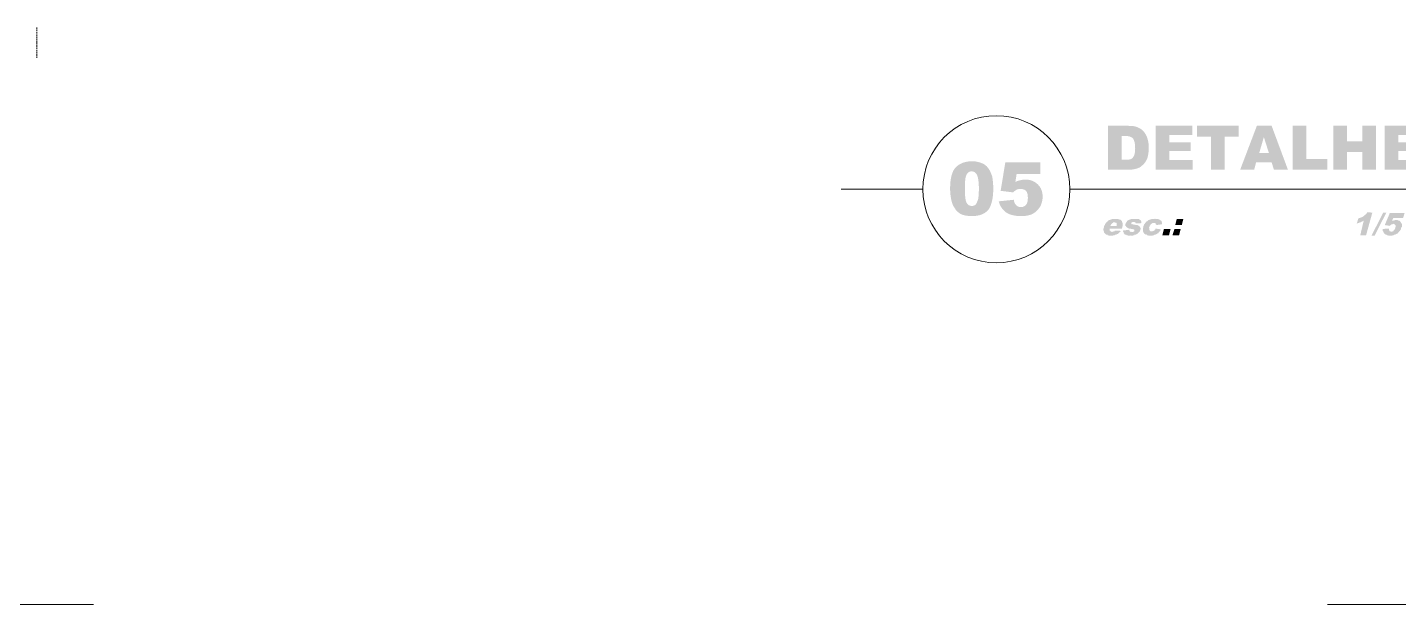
# Model space of a CAD drawing. Header units: millimetres. Extents: x 2928 to 3112, y 1220 to 1280.
# Drawn here: x 3075.62 to 3087.29, y 1258.8 to 1263.71 of the extents above; entities that cross this region are included whole.
import ezdxf

# ---------------------------------------------------------------- set-up
doc = ezdxf.new("R2010")
doc.units = ezdxf.units.MM

msp = doc.modelspace()

# ---------------------------------------------------------------- hatches: boundary and pattern name
at = {"true_color": 0x000007}
h = msp.add_hatch(color=7, dxfattribs=at)
edge = h.paths.add_edge_path()
edge.add_line((3084.81386, 1262.87018), (3084.98587, 1262.87018))
edge.add_spline(control_points=[(3084.98587, 1262.87018), (3085.02226, 1262.87018), (3085.04873, 1262.86687), (3085.06857, 1262.85694), (3085.06857, 1262.85694), (3085.09173, 1262.84702), (3085.10827, 1262.83379), (3085.1215, 1262.81725), (3085.1215, 1262.81725), (3085.13473, 1262.80071), (3085.14466, 1262.78086), (3085.15127, 1262.75771), (3085.15127, 1262.75771), (3085.15789, 1262.73455), (3085.1612, 1262.71139), (3085.1612, 1262.68493), (3085.1612, 1262.68493), (3085.1612, 1262.64523), (3085.15458, 1262.61215), (3085.14796, 1262.59231), (3085.14796, 1262.59231), (3085.13804, 1262.56915), (3085.12481, 1262.5493), (3085.10827, 1262.53607), (3085.10827, 1262.53607), (3085.09173, 1262.51953), (3085.07519, 1262.50961), (3085.05534, 1262.5063), (3085.05534, 1262.5063), (3085.03219, 1262.49968), (3085.00903, 1262.49637), (3084.98587, 1262.49637)], knot_values=[0, 0, 0, 0, 0.03125, 0.03125, 0.03125, 0.03125, 0.0625, 0.0625, 0.0625, 0.0625, 0.09375, 0.09375, 0.09375, 0.09375, 0.125, 0.125, 0.125, 0.125, 0.15625, 0.15625, 0.15625, 0.15625, 0.1875, 0.1875, 0.1875, 0.1875, 0.21875, 0.21875, 0.21875, 0.21875, 1, 1, 1, 1], degree=3, periodic=0)
edge.add_line((3084.98587, 1262.49637), (3084.81386, 1262.49637))
edge.add_line((3084.81386, 1262.49637), (3084.81386, 1262.87018))
edge = h.paths.add_edge_path()
edge.add_line((3084.92964, 1262.78417), (3084.92964, 1262.58238))
edge.add_line((3084.92964, 1262.58238), (3084.95941, 1262.58238))
edge.add_spline(control_points=[(3084.95941, 1262.58238), (3084.98257, 1262.58238), (3085.00241, 1262.58238), (3085.01234, 1262.589), (3085.01234, 1262.589), (3085.02226, 1262.59561), (3085.02888, 1262.60223), (3085.03549, 1262.61546), (3085.03549, 1262.61546), (3085.04211, 1262.632), (3085.04542, 1262.65185), (3085.04542, 1262.68162), (3085.04542, 1262.68162), (3085.04542, 1262.72132), (3085.0388, 1262.74778), (3085.02557, 1262.76432), (3085.02557, 1262.76432), (3085.01234, 1262.77755), (3084.98918, 1262.78417), (3084.95941, 1262.78417)], knot_values=[0, 0, 0, 0, 0.05, 0.05, 0.05, 0.05, 0.1, 0.1, 0.1, 0.1, 0.15000001, 0.15000001, 0.15000001, 0.15000001, 0.2, 0.2, 0.2, 0.2, 1, 1, 1, 1], degree=3, periodic=0)
edge.add_line((3084.95941, 1262.78417), (3084.92964, 1262.78417))
h.paths.add_polyline_path([(3085.22074, 1262.87018), (3085.53169, 1262.87018), (3085.53169, 1262.79078), (3085.33652, 1262.79078), (3085.33652, 1262.73124), (3085.51846, 1262.73124), (3085.51846, 1262.65516), (3085.33652, 1262.65516), (3085.33652, 1262.57907), (3085.535, 1262.57907), (3085.535, 1262.49637), (3085.22074, 1262.49637)])
h.paths.add_polyline_path([(3085.57139, 1262.87018), (3085.92534, 1262.87018), (3085.92534, 1262.77755), (3085.80625, 1262.77755), (3085.80625, 1262.49637), (3085.69047, 1262.49637), (3085.69047, 1262.77755), (3085.57139, 1262.77755)])
h.paths.add_polyline_path([(3086.20652, 1262.55923), (3086.0742, 1262.55923), (3086.05766, 1262.49637), (3085.93857, 1262.49637), (3086.08081, 1262.87018), (3086.20652, 1262.87018), (3086.34545, 1262.49637), (3086.22637, 1262.49637)])
h.paths.add_polyline_path([(3086.18336, 1262.63862), (3086.14036, 1262.77425), (3086.10066, 1262.63862)])
h.paths.add_polyline_path([(3086.38515, 1262.87018), (3086.50093, 1262.87018), (3086.50093, 1262.589), (3086.67956, 1262.589), (3086.67956, 1262.49637), (3086.38515, 1262.49637)])
h.paths.add_polyline_path([(3086.73249, 1262.87018), (3086.84826, 1262.87018), (3086.84826, 1262.73786), (3086.97728, 1262.73786), (3086.97728, 1262.87018), (3087.09306, 1262.87018), (3087.09306, 1262.49637), (3086.97728, 1262.49637), (3086.97728, 1262.64854), (3086.84826, 1262.64854), (3086.84826, 1262.49637), (3086.73249, 1262.49637)])
h.paths.add_polyline_path([(3087.16914, 1262.87018), (3087.48009, 1262.87018), (3087.48009, 1262.79078), (3087.28492, 1262.79078), (3087.28492, 1262.73124), (3087.46355, 1262.73124), (3087.46355, 1262.65516), (3087.28492, 1262.65516), (3087.28492, 1262.57907), (3087.4834, 1262.57907), (3087.4834, 1262.49637), (3087.16914, 1262.49637)])
h.paths.add_polyline_path([(3087.69511, 1262.87018), (3088.04575, 1262.87018), (3088.04575, 1262.77755), (3087.92997, 1262.77755), (3087.92997, 1262.49637), (3087.81419, 1262.49637), (3087.81419, 1262.77755), (3087.69511, 1262.77755)])
edge = h.paths.add_edge_path()
edge.add_line((3088.10199, 1262.49637), (3088.10199, 1262.87018))
edge.add_line((3088.10199, 1262.87018), (3088.29385, 1262.87018))
edge.add_spline(control_points=[(3088.29385, 1262.87018), (3088.33024, 1262.87018), (3088.3567, 1262.86687), (3088.37655, 1262.86025), (3088.37655, 1262.86025), (3088.39309, 1262.85364), (3088.40963, 1262.84371), (3088.41955, 1262.82717), (3088.41955, 1262.82717), (3088.43279, 1262.81063), (3088.4394, 1262.79078), (3088.4394, 1262.76763), (3088.4394, 1262.76763), (3088.4394, 1262.74447), (3088.43279, 1262.72793), (3088.42617, 1262.71139), (3088.42617, 1262.71139), (3088.41625, 1262.69816), (3088.40301, 1262.68493), (3088.38978, 1262.67501), (3088.38978, 1262.67501), (3088.37986, 1262.66839), (3088.36663, 1262.66508), (3088.34678, 1262.66177), (3088.34678, 1262.66177), (3088.36332, 1262.65516), (3088.37324, 1262.65185), (3088.37655, 1262.64854), (3088.37655, 1262.64854), (3088.38317, 1262.64523), (3088.38978, 1262.63862), (3088.3964, 1262.62869), (3088.3964, 1262.62869), (3088.40632, 1262.61877), (3088.40963, 1262.60885), (3088.41294, 1262.60554)], knot_values=[0, 0, 0, 0, 0.02777778, 0.02777778, 0.02777778, 0.02777778, 0.05555556, 0.05555556, 0.05555556, 0.05555556, 0.08333334, 0.08333334, 0.08333334, 0.08333334, 0.11111111, 0.11111111, 0.11111111, 0.11111111, 0.1388889, 0.1388889, 0.1388889, 0.1388889, 0.16666667, 0.16666667, 0.16666667, 0.16666667, 0.19444445, 0.19444445, 0.19444445, 0.19444445, 0.22222222, 0.22222222, 0.22222222, 0.22222222, 1, 1, 1, 1], degree=3, periodic=0)
edge.add_line((3088.41294, 1262.60554), (3088.46917, 1262.49637))
edge.add_line((3088.46917, 1262.49637), (3088.33685, 1262.49637))
edge.add_line((3088.33685, 1262.49637), (3088.27731, 1262.60885))
edge.add_spline(control_points=[(3088.27731, 1262.60885), (3088.26739, 1262.62539), (3088.26077, 1262.63531), (3088.25416, 1262.63862), (3088.25416, 1262.63862), (3088.24754, 1262.64523), (3088.23762, 1262.64854), (3088.22769, 1262.64854)], knot_values=[0, 0, 0, 0, 0.125, 0.125, 0.125, 0.125, 1, 1, 1, 1], degree=3, periodic=0)
edge.add_line((3088.22769, 1262.64854), (3088.21777, 1262.64854))
edge.add_line((3088.21777, 1262.64854), (3088.21777, 1262.49637))
edge.add_line((3088.21777, 1262.49637), (3088.10199, 1262.49637))
edge = h.paths.add_edge_path()
edge.add_line((3088.21777, 1262.71801), (3088.26408, 1262.71801))
edge.add_spline(control_points=[(3088.26408, 1262.71801), (3088.27069, 1262.71801), (3088.28062, 1262.72132), (3088.29716, 1262.72463), (3088.29716, 1262.72463), (3088.30377, 1262.72463), (3088.31039, 1262.72793), (3088.3137, 1262.73455), (3088.3137, 1262.73455), (3088.32031, 1262.74117), (3088.32362, 1262.74778), (3088.32362, 1262.75771), (3088.32362, 1262.75771), (3088.32362, 1262.76763), (3088.31701, 1262.77755), (3088.31039, 1262.78417), (3088.31039, 1262.78417), (3088.30377, 1262.79078), (3088.28723, 1262.79409), (3088.26739, 1262.79409)], knot_values=[0, 0, 0, 0, 0.05, 0.05, 0.05, 0.05, 0.1, 0.1, 0.1, 0.1, 0.15000001, 0.15000001, 0.15000001, 0.15000001, 0.2, 0.2, 0.2, 0.2, 1, 1, 1, 1], degree=3, periodic=0)
edge.add_line((3088.26739, 1262.79409), (3088.21777, 1262.79409))
edge.add_line((3088.21777, 1262.79409), (3088.21777, 1262.71801))
h.paths.add_polyline_path([(3088.73712, 1262.55923), (3088.6048, 1262.55923), (3088.58495, 1262.49637), (3088.46917, 1262.49637), (3088.60811, 1262.87018), (3088.73381, 1262.87018), (3088.87605, 1262.49637), (3088.75366, 1262.49637)])
h.paths.add_polyline_path([(3088.71066, 1262.63862), (3088.67096, 1262.77425), (3088.63126, 1262.63862)])
h.paths.add_polyline_path([(3088.87605, 1262.87018), (3088.99845, 1262.87018), (3089.08115, 1262.60223), (3089.16385, 1262.87018), (3089.28294, 1262.87018), (3089.144, 1262.49637), (3089.0183, 1262.49637)])
h.paths.add_polyline_path([(3089.31932, 1262.87018), (3089.63027, 1262.87018), (3089.63027, 1262.79078), (3089.4351, 1262.79078), (3089.4351, 1262.73124), (3089.61704, 1262.73124), (3089.61704, 1262.65516), (3089.4351, 1262.65516), (3089.4351, 1262.57907), (3089.63689, 1262.57907), (3089.63689, 1262.49637), (3089.31932, 1262.49637)])
h = msp.add_hatch(color=7, dxfattribs=at)
edge = h.paths.add_edge_path()
edge.add_spline(control_points=[(3083.47082, 1262.33759), (3083.47082, 1262.4236), (3083.48736, 1262.48314), (3083.51713, 1262.51622), (3083.51713, 1262.51622), (3083.55021, 1262.5493), (3083.59652, 1262.56915), (3083.65938, 1262.56915), (3083.65938, 1262.56915), (3083.68915, 1262.56915), (3083.7123, 1262.56253), (3083.73215, 1262.55592), (3083.73215, 1262.55592), (3083.752, 1262.5493), (3083.76854, 1262.53938), (3083.78177, 1262.52615), (3083.78177, 1262.52615), (3083.79169, 1262.51622), (3083.80162, 1262.50299), (3083.80823, 1262.48976), (3083.80823, 1262.48976), (3083.81485, 1262.47653), (3083.82147, 1262.45999), (3083.82808, 1262.44345), (3083.82808, 1262.44345), (3083.8347, 1262.41037), (3083.83801, 1262.37398), (3083.83801, 1262.33759), (3083.83801, 1262.33759), (3083.83801, 1262.2582), (3083.82477, 1262.19866), (3083.79831, 1262.15896), (3083.79831, 1262.15896), (3083.76854, 1262.12257), (3083.72223, 1262.10273), (3083.65607, 1262.10273), (3083.65607, 1262.10273), (3083.61637, 1262.10273), (3083.5866, 1262.10934), (3083.56344, 1262.11927), (3083.56344, 1262.11927), (3083.54029, 1262.1325), (3083.52044, 1262.14904), (3083.50721, 1262.1755), (3083.50721, 1262.1755), (3083.49398, 1262.19204), (3083.48736, 1262.21189), (3083.48074, 1262.24166), (3083.48074, 1262.24166), (3083.47413, 1262.27143), (3083.47082, 1262.3012), (3083.47082, 1262.33759)], knot_values=[0, 0, 0, 0, 0.01923077, 0.01923077, 0.01923077, 0.01923077, 0.03846154, 0.03846154, 0.03846154, 0.03846154, 0.05769231, 0.05769231, 0.05769231, 0.05769231, 0.07692308, 0.07692308, 0.07692308, 0.07692308, 0.09615385, 0.09615385, 0.09615385, 0.09615385, 0.11538462, 0.11538462, 0.11538462, 0.11538462, 0.13461539, 0.13461539, 0.13461539, 0.13461539, 0.15384616, 0.15384616, 0.15384616, 0.15384616, 0.17307693, 0.17307693, 0.17307693, 0.17307693, 0.1923077, 0.1923077, 0.1923077, 0.1923077, 0.21153846, 0.21153846, 0.21153846, 0.21153846, 0.23076923, 0.23076923, 0.23076923, 0.23076923, 1, 1, 1, 1], degree=3, periodic=0)
edge = h.paths.add_edge_path()
edge.add_spline(control_points=[(3083.59652, 1262.33759), (3083.59652, 1262.27805), (3083.59983, 1262.24166), (3083.60976, 1262.2185), (3083.60976, 1262.2185), (3083.61968, 1262.19866), (3083.63622, 1262.18873), (3083.65607, 1262.18873), (3083.65607, 1262.18873), (3083.66599, 1262.18873), (3083.67922, 1262.19204), (3083.68915, 1262.20197), (3083.68915, 1262.20197), (3083.69576, 1262.21189), (3083.70238, 1262.22512), (3083.709, 1262.24497), (3083.709, 1262.24497), (3083.7123, 1262.26151), (3083.71561, 1262.29128), (3083.71561, 1262.33428), (3083.71561, 1262.33428), (3083.71561, 1262.39383), (3083.709, 1262.43352), (3083.69907, 1262.45337), (3083.69907, 1262.45337), (3083.68915, 1262.47322), (3083.67592, 1262.48314), (3083.65276, 1262.48314), (3083.65276, 1262.48314), (3083.63291, 1262.48314), (3083.61968, 1262.47322), (3083.60976, 1262.45337), (3083.60976, 1262.45337), (3083.59983, 1262.43352), (3083.59652, 1262.39383), (3083.59652, 1262.33759)], knot_values=[0, 0, 0, 0, 0.02777778, 0.02777778, 0.02777778, 0.02777778, 0.05555556, 0.05555556, 0.05555556, 0.05555556, 0.08333334, 0.08333334, 0.08333334, 0.08333334, 0.11111111, 0.11111111, 0.11111111, 0.11111111, 0.1388889, 0.1388889, 0.1388889, 0.1388889, 0.16666667, 0.16666667, 0.16666667, 0.16666667, 0.19444445, 0.19444445, 0.19444445, 0.19444445, 0.22222222, 0.22222222, 0.22222222, 0.22222222, 1, 1, 1, 1], degree=3, periodic=0)
edge = h.paths.add_edge_path()
edge.add_line((3083.94055, 1262.55923), (3084.23827, 1262.55923))
edge.add_line((3084.23827, 1262.55923), (3084.23827, 1262.45999))
edge.add_line((3084.23827, 1262.45999), (3084.03648, 1262.45999))
edge.add_line((3084.03648, 1262.45999), (3084.02656, 1262.39383))
edge.add_spline(control_points=[(3084.02656, 1262.39383), (3084.03979, 1262.40044), (3084.05302, 1262.40375), (3084.06626, 1262.40706), (3084.06626, 1262.40706), (3084.07949, 1262.41037), (3084.09272, 1262.41368), (3084.10926, 1262.41368), (3084.10926, 1262.41368), (3084.15226, 1262.41368), (3084.18865, 1262.40044), (3084.21842, 1262.37067), (3084.21842, 1262.37067), (3084.24489, 1262.34421), (3084.25812, 1262.31113), (3084.25812, 1262.26812), (3084.25812, 1262.26812), (3084.25812, 1262.23835), (3084.2515, 1262.21189), (3084.23827, 1262.18543), (3084.23827, 1262.18543), (3084.22173, 1262.15896), (3084.20188, 1262.13911), (3084.17542, 1262.12257), (3084.17542, 1262.12257), (3084.14896, 1262.10934), (3084.11588, 1262.10273), (3084.07618, 1262.10273), (3084.07618, 1262.10273), (3084.04641, 1262.10273), (3084.01994, 1262.10603), (3083.99679, 1262.11265), (3083.99679, 1262.11265), (3083.97694, 1262.11596), (3083.9604, 1262.12588), (3083.94386, 1262.13581), (3083.94386, 1262.13581), (3083.93063, 1262.14904), (3083.9174, 1262.15896), (3083.90747, 1262.1755), (3083.90747, 1262.1755), (3083.89755, 1262.18873), (3083.89093, 1262.20527), (3083.88432, 1262.22843)], knot_values=[0, 0, 0, 0, 0.02272727, 0.02272727, 0.02272727, 0.02272727, 0.04545455, 0.04545455, 0.04545455, 0.04545455, 0.06818182, 0.06818182, 0.06818182, 0.06818182, 0.09090909, 0.09090909, 0.09090909, 0.09090909, 0.11363637, 0.11363637, 0.11363637, 0.11363637, 0.13636364, 0.13636364, 0.13636364, 0.13636364, 0.15909091, 0.15909091, 0.15909091, 0.15909091, 0.18181819, 0.18181819, 0.18181819, 0.18181819, 0.20454547, 0.20454547, 0.20454547, 0.20454547, 0.22727275, 0.22727275, 0.22727275, 0.22727275, 1, 1, 1, 1], degree=3, periodic=0)
edge.add_line((3083.88432, 1262.22843), (3084.01333, 1262.24166))
edge.add_spline(control_points=[(3084.01333, 1262.24166), (3084.01333, 1262.22181), (3084.02325, 1262.20527), (3084.03318, 1262.19535), (3084.03318, 1262.19535), (3084.0431, 1262.18543), (3084.05633, 1262.17881), (3084.07287, 1262.17881), (3084.07287, 1262.17881), (3084.08941, 1262.17881), (3084.10595, 1262.18543), (3084.11588, 1262.19866), (3084.11588, 1262.19866), (3084.12911, 1262.21189), (3084.13242, 1262.23174), (3084.13242, 1262.2582), (3084.13242, 1262.2582), (3084.13242, 1262.28466), (3084.12911, 1262.30451), (3084.11588, 1262.31774), (3084.11588, 1262.31774), (3084.10595, 1262.32767), (3084.08941, 1262.33428), (3084.06956, 1262.33428), (3084.06956, 1262.33428), (3084.05964, 1262.33428), (3084.04641, 1262.33098), (3084.03648, 1262.32767), (3084.03648, 1262.32767), (3084.02656, 1262.32105), (3084.01664, 1262.31444), (3084.00671, 1262.30451)], knot_values=[0, 0, 0, 0, 0.03125, 0.03125, 0.03125, 0.03125, 0.0625, 0.0625, 0.0625, 0.0625, 0.09375, 0.09375, 0.09375, 0.09375, 0.125, 0.125, 0.125, 0.125, 0.15625, 0.15625, 0.15625, 0.15625, 0.1875, 0.1875, 0.1875, 0.1875, 0.21875, 0.21875, 0.21875, 0.21875, 1, 1, 1, 1], degree=3, periodic=0)
edge.add_line((3084.00671, 1262.30451), (3083.90086, 1262.31774))
edge.add_line((3083.90086, 1262.31774), (3083.94055, 1262.55923))
h = msp.add_hatch(color=7, dxfattribs=at)
h.paths.add_polyline_path([(3084.93295, 1261.99687), (3084.82709, 1261.99687), (3084.82709, 1261.99356), (3084.82709, 1261.99025), (3084.82709, 1261.98695), (3084.82709, 1261.98364), (3084.82709, 1261.98033), (3084.8304, 1261.98033), (3084.82709, 1261.98364), (3084.83371, 1261.97702), (3084.83371, 1261.97371), (3084.83702, 1261.97371), (3084.84032, 1261.97041), (3084.84363, 1261.97041), (3084.84694, 1261.9671), (3084.85025, 1261.9671), (3084.85356, 1261.97041), (3084.85686, 1261.97041), (3084.86017, 1261.97371), (3084.86348, 1261.97371), (3084.86679, 1261.97371), (3084.87009, 1261.97371), (3084.87009, 1261.97702), (3084.8734, 1261.98033), (3084.92633, 1261.97702), (3084.92302, 1261.97371), (3084.91971, 1261.97371), (3084.91641, 1261.97041), (3084.91641, 1261.9671), (3084.9131, 1261.9671), (3084.90979, 1261.96379), (3084.90648, 1261.96048), (3084.90317, 1261.95717), (3084.89987, 1261.95387), (3084.89656, 1261.95056), (3084.89325, 1261.95056), (3084.88663, 1261.94725), (3084.88333, 1261.94394), (3084.88002, 1261.94394), (3084.87671, 1261.94394), (3084.8734, 1261.94394), (3084.87009, 1261.94063), (3084.86348, 1261.94063), (3084.86017, 1261.94063), (3084.85686, 1261.93733), (3084.85356, 1261.93733), (3084.85025, 1261.93733), (3084.84694, 1261.93733), (3084.84032, 1261.93733), (3084.83371, 1261.93733), (3084.82709, 1261.93733), (3084.82378, 1261.93733), (3084.82048, 1261.93733), (3084.81717, 1261.94063), (3084.81386, 1261.94063), (3084.81055, 1261.94063), (3084.81055, 1261.94394), (3084.80724, 1261.94394), (3084.80394, 1261.94394), (3084.80063, 1261.94394), (3084.79732, 1261.94394), (3084.79732, 1261.94725), (3084.79401, 1261.95056), (3084.7907, 1261.95056), (3084.7907, 1261.95387), (3084.7874, 1261.95717), (3084.78409, 1261.96048), (3084.78078, 1261.96379), (3084.78078, 1261.9671), (3084.78078, 1261.97041), (3084.77747, 1261.97371), (3084.77747, 1261.97702), (3084.77747, 1261.98033), (3084.77416, 1261.98364), (3084.77416, 1261.98695), (3084.77416, 1261.99025), (3084.77416, 1261.99356), (3084.77747, 1261.99687), (3084.77747, 1262.00349), (3084.78078, 1262.00679), (3084.78078, 1262.0101), (3084.78078, 1262.01341), (3084.78078, 1262.01672), (3084.78409, 1262.02003), (3084.78409, 1262.02333), (3084.7874, 1262.02664), (3084.7874, 1262.02995), (3084.7874, 1262.03326), (3084.7907, 1262.03657), (3084.79401, 1262.03987), (3084.79401, 1262.04318), (3084.79732, 1262.04318), (3084.79732, 1262.04649), (3084.80063, 1262.0498), (3084.80394, 1262.0498), (3084.80394, 1262.05311), (3084.80724, 1262.05641), (3084.81055, 1262.05972), (3084.81386, 1262.05972), (3084.81386, 1262.06303), (3084.81717, 1262.06303), (3084.82048, 1262.06634), (3084.82048, 1262.06965), (3084.82378, 1262.06965), (3084.82709, 1262.06965), (3084.83371, 1262.07295), (3084.83702, 1262.07295), (3084.84032, 1262.07295), (3084.84032, 1262.07626), (3084.84694, 1262.07626), (3084.85025, 1262.07957), (3084.85686, 1262.07957), (3084.86017, 1262.07957), (3084.86348, 1262.07957), (3084.86679, 1262.07957), (3084.87009, 1262.07957), (3084.8734, 1262.07957), (3084.88002, 1262.07957), (3084.88333, 1262.07957), (3084.88663, 1262.07957), (3084.88994, 1262.07957), (3084.89325, 1262.07957), (3084.89656, 1262.07957), (3084.89987, 1262.07957), (3084.90317, 1262.07957), (3084.90317, 1262.07626), (3084.90648, 1262.07626), (3084.90979, 1262.07626), (3084.9131, 1262.07295), (3084.91641, 1262.07295), (3084.9131, 1262.07626), (3084.91971, 1262.07295), (3084.92302, 1262.06965), (3084.91971, 1262.07295), (3084.92302, 1262.06965), (3084.92633, 1262.06634), (3084.92633, 1262.06303), (3084.92964, 1262.06303), (3084.93295, 1262.05972), (3084.93295, 1262.05641), (3084.93295, 1262.05311), (3084.93625, 1262.0498), (3084.93625, 1262.04649), (3084.93956, 1262.04649), (3084.93956, 1262.04318), (3084.93956, 1262.03987), (3084.93956, 1262.03657), (3084.93956, 1262.03326), (3084.93956, 1262.02664), (3084.93956, 1262.02333), (3084.93956, 1262.02003), (3084.93956, 1262.01672), (3084.93625, 1262.01341), (3084.93625, 1262.0101), (3084.93625, 1262.00679), (3084.93295, 1262.00349)])
h.paths.add_polyline_path([(3084.88663, 1262.02003), (3084.88663, 1262.02664), (3084.88663, 1262.02995), (3084.88663, 1262.03326), (3084.88663, 1262.03657), (3084.88663, 1262.03987), (3084.88663, 1262.04318), (3084.88333, 1262.04649), (3084.88333, 1262.04318), (3084.88002, 1262.04649), (3084.87671, 1262.0498), (3084.8734, 1262.0498), (3084.87009, 1262.0498), (3084.86679, 1262.0498), (3084.86348, 1262.0498), (3084.86017, 1262.0498), (3084.85686, 1262.0498), (3084.85686, 1262.04649), (3084.85356, 1262.04318), (3084.85025, 1262.04318), (3084.84694, 1262.03987), (3084.84363, 1262.04318), (3084.84694, 1262.03987), (3084.84363, 1262.03657), (3084.84032, 1262.03326), (3084.84032, 1262.02995), (3084.83702, 1262.02664), (3084.83702, 1262.02333), (3084.83371, 1262.02003)])
for points in [[(3084.94287, 1261.98033), (3084.9958, 1261.98695), (3084.9958, 1261.98033), (3084.99911, 1261.98033), (3084.99911, 1261.97702), (3084.99911, 1261.97371), (3085.00241, 1261.97041), (3084.99911, 1261.97371), (3085.00572, 1261.97041), (3085.00572, 1261.9671), (3085.00903, 1261.9671), (3085.01234, 1261.9671), (3085.01565, 1261.9671), (3085.01234, 1261.97041), (3085.01895, 1261.9671), (3085.02226, 1261.9671), (3085.02557, 1261.9671), (3085.02888, 1261.9671), (3085.02888, 1261.97041), (3085.03219, 1261.97041), (3085.03219, 1261.97371), (3085.03549, 1261.97371), (3085.0388, 1261.97371), (3085.0388, 1261.97702), (3085.0388, 1261.98033), (3085.0388, 1261.98364), (3085.0388, 1261.98695), (3085.03549, 1261.99025), (3085.03219, 1261.99356), (3085.03219, 1261.99025), (3085.02888, 1261.99025), (3085.02557, 1261.99025), (3085.02226, 1261.99356), (3085.01895, 1261.99356), (3085.01565, 1261.99356), (3085.01234, 1261.99356), (3085.00903, 1261.99687), (3085.00572, 1261.99687), (3085.00241, 1261.99687), (3084.99911, 1261.99687), (3084.9958, 1261.99687), (3084.99249, 1261.99687), (3084.98918, 1262.00018), (3084.98587, 1262.00018), (3084.98257, 1262.00349), (3084.97926, 1262.00349), (3084.97926, 1262.00679), (3084.97926, 1262.00349), (3084.97595, 1262.00349), (3084.97595, 1262.00679), (3084.97264, 1262.0101), (3084.96933, 1262.0101), (3084.96933, 1262.01341), (3084.96603, 1262.01672), (3084.96603, 1262.02003), (3084.96272, 1262.02003), (3084.96272, 1262.02333), (3084.96272, 1262.02664), (3084.96272, 1262.02995), (3084.96272, 1262.03326), (3084.96272, 1262.03657), (3084.96272, 1262.03987), (3084.95941, 1262.04318), (3084.96603, 1262.03987), (3084.96603, 1262.04318), (3084.96933, 1262.04649), (3084.96933, 1262.0498), (3084.97264, 1262.05311), (3084.97264, 1262.05641), (3084.97595, 1262.05641), (3084.97595, 1262.05972), (3084.97926, 1262.06303), (3084.98257, 1262.06634), (3084.98587, 1262.06634), (3084.98587, 1262.06965), (3084.98918, 1262.06965), (3084.99249, 1262.06965), (3084.9958, 1262.07295), (3084.99911, 1262.07295), (3085.00572, 1262.07626), (3085.00241, 1262.07957), (3085.00572, 1262.07626), (3085.00903, 1262.07626), (3085.00903, 1262.07957), (3085.01234, 1262.07957), (3085.01565, 1262.07957), (3085.01895, 1262.07957), (3085.02226, 1262.07957), (3085.02557, 1262.07957), (3085.02888, 1262.07957), (3085.03219, 1262.07957), (3085.03549, 1262.07957), (3085.0388, 1262.07957), (3085.04211, 1262.07957), (3085.04542, 1262.07957), (3085.04873, 1262.07957), (3085.05203, 1262.07957), (3085.05534, 1262.07957), (3085.05865, 1262.07957), (3085.06196, 1262.07957), (3085.06527, 1262.07957), (3085.06857, 1262.07957), (3085.07188, 1262.07957), (3085.07519, 1262.07957), (3085.07519, 1262.07626), (3085.07188, 1262.07957), (3085.0785, 1262.07626), (3085.08181, 1262.07295), (3085.08511, 1262.07295), (3085.08842, 1262.06965), (3085.09173, 1262.06965), (3085.09173, 1262.06634), (3085.08842, 1262.06965), (3085.09504, 1262.06303), (3085.09504, 1262.05972), (3085.09835, 1262.05641), (3085.09835, 1262.05311), (3085.09835, 1262.0498), (3085.09835, 1262.04649), (3085.09835, 1262.04318), (3085.04873, 1262.03987), (3085.04873, 1262.04318), (3085.04873, 1262.04649), (3085.04542, 1262.0498), (3085.04211, 1262.05311), (3085.04542, 1262.0498), (3085.04211, 1262.0498), (3085.0388, 1262.05311), (3085.03549, 1262.05311), (3085.03219, 1262.05311), (3085.02888, 1262.05641), (3085.02888, 1262.05311), (3085.02557, 1262.05311), (3085.02226, 1262.05311), (3085.02226, 1262.0498), (3085.01895, 1262.0498), (3085.01565, 1262.05311), (3085.01565, 1262.0498), (3085.01565, 1262.04649), (3085.01234, 1262.04318), (3085.01234, 1262.03987), (3085.01234, 1262.03657), (3085.01565, 1262.03326), (3085.01895, 1262.03326), (3085.01565, 1262.03657), (3085.02226, 1262.03326), (3085.02557, 1262.03326), (3085.02888, 1262.03326), (3085.03219, 1262.02995), (3085.03549, 1262.02995), (3085.0388, 1262.02995), (3085.04211, 1262.02995), (3085.04542, 1262.02995), (3085.04873, 1262.02664), (3085.05203, 1262.02664), (3085.05534, 1262.02664), (3085.05865, 1262.02664), (3085.06196, 1262.02664), (3085.06527, 1262.02664), (3085.06857, 1262.02333), (3085.07188, 1262.02333), (3085.07188, 1262.02003), (3085.06857, 1262.02333), (3085.07519, 1262.02003), (3085.0785, 1262.02003), (3085.08181, 1262.01672), (3085.08511, 1262.01341), (3085.08181, 1262.01672), (3085.08511, 1262.0101), (3085.08842, 1262.00679), (3085.08842, 1262.00349), (3085.09173, 1262.00018), (3085.09173, 1261.99687), (3085.09173, 1261.99356), (3085.09173, 1261.99025), (3085.08842, 1261.98695), (3085.08842, 1261.98364), (3085.08511, 1261.98033), (3085.08511, 1261.97702), (3085.08511, 1261.97371), (3085.08181, 1261.97041), (3085.08181, 1261.9671), (3085.0785, 1261.9671), (3085.07519, 1261.96379), (3085.07188, 1261.96048), (3085.06857, 1261.95717), (3085.06527, 1261.95387), (3085.06196, 1261.95056), (3085.05865, 1261.95056), (3085.05534, 1261.94725), (3085.05203, 1261.94725), (3085.04873, 1261.94394), (3085.04542, 1261.94725), (3085.04542, 1261.94394), (3085.04211, 1261.94394), (3085.0388, 1261.94394), (3085.0388, 1261.94063), (3085.03549, 1261.94063), (3085.03219, 1261.94063), (3085.02888, 1261.94063), (3085.02557, 1261.93733), (3085.02226, 1261.93733), (3085.01895, 1261.93733), (3085.01565, 1261.93733), (3085.01234, 1261.93733), (3085.00903, 1261.93733), (3085.00572, 1261.93733), (3085.00241, 1261.94063), (3085.00241, 1261.93733), (3084.99911, 1261.93733), (3084.9958, 1261.93733), (3084.99249, 1261.93733), (3084.98918, 1261.93733), (3084.98587, 1261.93733), (3084.98257, 1261.94063), (3084.97926, 1261.94063), (3084.97595, 1261.94063), (3084.97264, 1261.94063), (3084.96933, 1261.94394), (3084.96603, 1261.94394), (3084.96272, 1261.94394), (3084.95941, 1261.94725), (3084.9561, 1261.94725), (3084.95279, 1261.95056), (3084.9561, 1261.95056), (3084.95279, 1261.95387), (3084.95279, 1261.95056), (3084.95279, 1261.95387), (3084.94949, 1261.95717), (3084.94618, 1261.96048), (3084.94618, 1261.96379), (3084.94618, 1261.9671), (3084.94287, 1261.97041), (3084.94287, 1261.97371), (3084.94287, 1261.97702), (3084.94287, 1261.98033), (3084.93956, 1261.98364)], [(3085.21743, 1261.99687), (3085.26374, 1261.99025), (3085.26374, 1261.98695), (3085.26374, 1261.98364), (3085.26044, 1261.98033), (3085.25713, 1261.97702), (3085.25713, 1261.97371), (3085.25382, 1261.97371), (3085.25051, 1261.97041), (3085.25051, 1261.9671), (3085.2472, 1261.9671), (3085.2439, 1261.96379), (3085.2439, 1261.96048), (3085.24059, 1261.95717), (3085.23397, 1261.95717), (3085.23397, 1261.95387), (3085.23066, 1261.95056), (3085.22736, 1261.95056), (3085.22405, 1261.94725), (3085.22074, 1261.94725), (3085.21743, 1261.94394), (3085.21412, 1261.94394), (3085.21082, 1261.94394), (3085.20751, 1261.94394), (3085.2042, 1261.94063), (3085.20089, 1261.94063), (3085.19758, 1261.94063), (3085.19428, 1261.93733), (3085.19097, 1261.93733), (3085.18766, 1261.93733), (3085.18104, 1261.93733), (3085.17774, 1261.93733), (3085.17443, 1261.93733), (3085.17112, 1261.93733), (3085.16781, 1261.93733), (3085.1645, 1261.93733), (3085.1612, 1261.93733), (3085.15789, 1261.93733), (3085.15789, 1261.94063), (3085.15127, 1261.94063), (3085.14796, 1261.94063), (3085.14466, 1261.94063), (3085.14466, 1261.94394), (3085.14135, 1261.94725), (3085.13804, 1261.94394), (3085.13473, 1261.94394), (3085.13473, 1261.94725), (3085.13143, 1261.94725), (3085.12812, 1261.95056), (3085.12481, 1261.95387), (3085.12812, 1261.95056), (3085.12481, 1261.95387), (3085.1215, 1261.95387), (3085.1215, 1261.95717), (3085.11819, 1261.96048), (3085.11819, 1261.96379), (3085.11489, 1261.96379), (3085.11489, 1261.9671), (3085.11158, 1261.97371), (3085.11158, 1261.97702), (3085.10827, 1261.98033), (3085.11158, 1261.98033), (3085.11158, 1261.98364), (3085.11158, 1261.98695), (3085.11158, 1261.99025), (3085.11158, 1261.99687), (3085.11158, 1262.00018), (3085.11158, 1262.00349), (3085.11489, 1262.00679), (3085.11489, 1262.0101), (3085.11489, 1262.01341), (3085.11489, 1262.01672), (3085.11819, 1262.02003), (3085.11819, 1262.02333), (3085.1215, 1262.02664), (3085.1215, 1262.03326), (3085.12481, 1262.03657), (3085.12812, 1262.03987), (3085.12812, 1262.04318), (3085.13143, 1262.04318), (3085.13143, 1262.04649), (3085.13473, 1262.0498), (3085.13804, 1262.05311), (3085.13804, 1262.05641), (3085.14135, 1262.05641), (3085.14466, 1262.05972), (3085.14796, 1262.05972), (3085.15127, 1262.06303), (3085.14796, 1262.06634), (3085.15127, 1262.06303), (3085.15458, 1262.06634), (3085.15789, 1262.06965), (3085.1612, 1262.06965), (3085.1645, 1262.06965), (3085.1645, 1262.07295), (3085.16781, 1262.07295), (3085.17112, 1262.07295), (3085.17443, 1262.07295), (3085.17443, 1262.07626), (3085.17774, 1262.07626), (3085.18104, 1262.07626), (3085.18435, 1262.07957), (3085.18766, 1262.07957), (3085.19097, 1262.07957), (3085.19428, 1262.07957), (3085.19758, 1262.07957), (3085.2042, 1262.07957), (3085.20751, 1262.07957), (3085.21082, 1262.07957), (3085.20751, 1262.08288), (3085.21743, 1262.07957), (3085.22074, 1262.07957), (3085.22405, 1262.07957), (3085.22736, 1262.07957), (3085.23066, 1262.07957), (3085.23397, 1262.07957), (3085.23728, 1262.07957), (3085.24059, 1262.07957), (3085.2439, 1262.07626), (3085.2472, 1262.07626), (3085.25051, 1262.07295), (3085.2472, 1262.07626), (3085.25051, 1262.07295), (3085.25382, 1262.07295), (3085.25713, 1262.07295), (3085.25713, 1262.06965), (3085.25382, 1262.07295), (3085.26044, 1262.06965), (3085.25713, 1262.06965), (3085.26374, 1262.06634), (3085.26374, 1262.06303), (3085.26705, 1262.06303), (3085.26374, 1262.06634), (3085.27036, 1262.05972), (3085.27036, 1262.05641), (3085.27036, 1262.05311), (3085.27036, 1262.0498), (3085.27367, 1262.0498), (3085.27367, 1262.04649), (3085.27367, 1262.04318), (3085.27367, 1262.03987), (3085.27367, 1262.03657), (3085.27367, 1262.03326), (3085.22405, 1262.02664), (3085.22405, 1262.02995), (3085.22405, 1262.03326), (3085.22074, 1262.03326), (3085.22074, 1262.03657), (3085.22074, 1262.03987), (3085.21743, 1262.04318), (3085.21412, 1262.04318), (3085.21082, 1262.04318), (3085.2042, 1262.04318), (3085.20089, 1262.04318), (3085.19758, 1262.04318), (3085.19097, 1262.04318), (3085.18766, 1262.03987), (3085.18435, 1262.03987), (3085.18104, 1262.03657), (3085.18104, 1262.03326), (3085.17774, 1262.03326), (3085.17443, 1262.02995), (3085.17443, 1262.02664), (3085.17112, 1262.02333), (3085.16781, 1262.02003), (3085.16781, 1262.01672), (3085.16781, 1262.01341), (3085.1645, 1262.0101), (3085.1612, 1262.01341), (3085.1645, 1262.00349), (3085.1645, 1261.99687), (3085.1645, 1261.99356), (3085.1645, 1261.99025), (3085.1645, 1261.98695), (3085.1645, 1261.98364), (3085.16781, 1261.98364), (3085.16781, 1261.98033), (3085.17112, 1261.97702), (3085.17443, 1261.97702), (3085.17443, 1261.97371), (3085.17774, 1261.97371), (3085.18104, 1261.97371), (3085.18435, 1261.97371), (3085.18766, 1261.97371), (3085.19097, 1261.97371), (3085.19428, 1261.97371), (3085.19758, 1261.97702), (3085.20089, 1261.97702), (3085.2042, 1261.98033), (3085.20089, 1261.98364), (3085.2042, 1261.98033), (3085.20751, 1261.98033), (3085.21082, 1261.98364), (3085.21082, 1261.98695), (3085.21412, 1261.98695), (3085.21743, 1261.99025), (3085.21743, 1261.99356), (3085.21743, 1261.99687), (3085.21412, 1262.00018)], [(3087.06328, 1262.1325), (3087.01036, 1261.94063), (3086.96074, 1261.94063), (3086.99051, 1262.06634), (3086.9872, 1262.06303), (3086.98058, 1262.05972), (3086.97728, 1262.05641), (3086.97397, 1262.05641), (3086.97066, 1262.05641), (3086.96735, 1262.05311), (3086.96404, 1262.0498), (3086.96074, 1262.05311), (3086.96404, 1262.0498), (3086.96074, 1262.0498), (3086.95743, 1262.0498), (3086.95412, 1262.04649), (3086.95081, 1262.04649), (3086.95081, 1262.04318), (3086.9475, 1262.04318), (3086.9442, 1262.04318), (3086.94089, 1262.04318), (3086.93758, 1262.04318), (3086.93427, 1262.03987), (3086.93096, 1262.03987), (3086.9442, 1262.08288), (3086.95081, 1262.08619), (3086.95412, 1262.08619), (3086.95743, 1262.08619), (3086.96074, 1262.08949), (3086.96404, 1262.08949), (3086.96735, 1262.0928), (3086.97066, 1262.0928), (3086.97397, 1262.0928), (3086.97728, 1262.09611), (3086.98058, 1262.09611), (3086.98389, 1262.09942), (3086.9872, 1262.09942), (3086.9872, 1262.10273), (3086.99051, 1262.10273), (3086.99382, 1262.10603), (3086.99712, 1262.10934), (3087.00043, 1262.11265), (3087.00374, 1262.11596), (3087.00705, 1262.11596), (3087.01036, 1262.11927), (3087.01036, 1262.12257), (3087.01366, 1262.12257), (3087.01697, 1262.12588), (3087.01697, 1262.12919), (3087.02028, 1262.1325), (3087.01697, 1262.13581)], [(3087.15591, 1262.1325), (3087.18237, 1262.1325), (3087.08313, 1261.93733), (3087.05667, 1261.93733)], [(3087.21214, 1262.12919), (3087.33785, 1262.12919), (3087.32461, 1262.08619), (3087.24191, 1262.08619), (3087.22868, 1262.05972), (3087.23199, 1262.06303), (3087.2353, 1262.06303), (3087.23861, 1262.06303), (3087.24522, 1262.06303), (3087.24522, 1262.06634), (3087.24853, 1262.06634), (3087.24522, 1262.06965), (3087.25184, 1262.06634), (3087.25515, 1262.06634), (3087.25515, 1262.06965), (3087.25845, 1262.06965), (3087.26176, 1262.06965), (3087.26507, 1262.06965), (3087.26176, 1262.06965), (3087.26838, 1262.06965), (3087.27169, 1262.06965), (3087.27499, 1262.06965), (3087.28161, 1262.06634), (3087.28492, 1262.06634), (3087.28823, 1262.06303), (3087.29153, 1262.06303), (3087.29484, 1262.06303), (3087.29815, 1262.05972), (3087.29815, 1262.05641), (3087.30146, 1262.05641), (3087.30477, 1262.05641), (3087.30477, 1262.05311), (3087.30477, 1262.0498), (3087.30807, 1262.0498), (3087.30807, 1262.04649), (3087.30807, 1262.04318), (3087.31138, 1262.04318), (3087.31138, 1262.03987), (3087.31469, 1262.03987), (3087.31469, 1262.03657), (3087.31469, 1262.03326), (3087.31469, 1262.02995), (3087.31469, 1262.02664), (3087.31469, 1262.02333), (3087.31469, 1262.02003), (3087.31469, 1262.01672), (3087.31469, 1262.01341), (3087.31469, 1262.0101), (3087.31138, 1262.0101), (3087.31138, 1262.00349), (3087.30807, 1262.00018), (3087.30807, 1261.99687), (3087.30807, 1261.99025), (3087.30477, 1261.99025), (3087.30477, 1261.98695), (3087.30146, 1261.98364), (3087.29815, 1261.98033), (3087.29815, 1261.97702), (3087.29815, 1261.97371), (3087.29484, 1261.97371), (3087.29153, 1261.97702), (3087.29153, 1261.97041), (3087.29153, 1261.9671), (3087.28823, 1261.9671), (3087.28492, 1261.96379), (3087.28161, 1261.96048), (3087.28161, 1261.95717), (3087.2783, 1261.95717), (3087.27499, 1261.95717), (3087.27499, 1261.95387), (3087.26838, 1261.95056), (3087.26507, 1261.95056), (3087.26176, 1261.94725), (3087.25845, 1261.95056), (3087.25845, 1261.94725), (3087.25515, 1261.94394), (3087.25184, 1261.94394), (3087.24853, 1261.94394), (3087.24522, 1261.94063), (3087.24191, 1261.94063), (3087.23861, 1261.94063), (3087.23199, 1261.93733), (3087.22868, 1261.93733), (3087.22537, 1261.93733), (3087.22207, 1261.93733), (3087.21545, 1261.93733), (3087.21214, 1261.93733), (3087.20883, 1261.93733), (3087.20553, 1261.93733), (3087.20222, 1261.93733), (3087.19891, 1261.93733), (3087.1956, 1261.94063), (3087.19229, 1261.94063), (3087.18899, 1261.94063), (3087.18568, 1261.94394), (3087.18237, 1261.94725), (3087.18568, 1261.94394), (3087.18237, 1261.94394), (3087.17906, 1261.94394), (3087.17575, 1261.94394), (3087.17575, 1261.94725), (3087.17245, 1261.94725), (3087.17245, 1261.95056), (3087.16914, 1261.95056), (3087.16914, 1261.95387), (3087.16583, 1261.95387), (3087.16252, 1261.95717), (3087.16252, 1261.96048), (3087.15921, 1261.96379), (3087.15591, 1261.9671), (3087.15591, 1261.97041), (3087.15591, 1261.97371), (3087.1526, 1261.97702), (3087.1526, 1261.98033), (3087.1526, 1261.98364), (3087.1526, 1261.98695), (3087.1526, 1261.99025), (3087.14929, 1261.99356), (3087.20553, 1261.99687), (3087.20553, 1261.99356), (3087.20553, 1261.99025), (3087.20553, 1261.98695), (3087.20883, 1261.98364), (3087.20883, 1261.98033), (3087.20883, 1261.97702), (3087.20553, 1261.98033), (3087.21214, 1261.97371), (3087.21545, 1261.97371), (3087.22207, 1261.97041), (3087.22537, 1261.97041), (3087.22207, 1261.97371), (3087.22868, 1261.97041), (3087.23199, 1261.97041), (3087.2353, 1261.97371), (3087.23861, 1261.97371), (3087.24522, 1261.97702), (3087.24522, 1261.98033), (3087.24191, 1261.98364), (3087.24853, 1261.98033), (3087.24522, 1261.98364), (3087.25184, 1261.98364), (3087.25184, 1261.98695), (3087.25184, 1261.99025), (3087.25515, 1261.99025), (3087.25515, 1261.99356), (3087.25515, 1261.99687), (3087.25845, 1262.00018), (3087.25845, 1262.00349), (3087.25515, 1262.00679), (3087.25845, 1262.00679), (3087.26176, 1262.0101), (3087.26176, 1262.01341), (3087.26176, 1262.01672), (3087.26176, 1262.02003), (3087.26176, 1262.02333), (3087.25845, 1262.02664), (3087.25515, 1262.02995), (3087.25515, 1262.03326), (3087.25184, 1262.03326), (3087.24853, 1262.03326), (3087.24522, 1262.03657), (3087.24191, 1262.03657), (3087.23861, 1262.03987), (3087.23861, 1262.03657), (3087.2353, 1262.03326), (3087.23199, 1262.03326), (3087.22868, 1262.03326), (3087.22537, 1262.03326), (3087.22207, 1262.02995), (3087.21876, 1262.02664), (3087.21545, 1262.02664), (3087.21545, 1262.02333), (3087.21214, 1262.02003), (3087.16914, 1262.02664)], [(3085.29021, 1261.99356), (3085.34644, 1261.99356), (3085.33321, 1261.94063), (3085.27698, 1261.94063)]]:
    msp.add_hatch(color=7, dxfattribs=at).paths.add_polyline_path(points)
h = msp.add_hatch(color=7, dxfattribs=at)
h.paths.add_polyline_path([(3085.39937, 1262.07957), (3085.45561, 1262.07957), (3085.44237, 1262.02664), (3085.38614, 1262.02664)])
h.paths.add_polyline_path([(3085.37952, 1261.99356), (3085.43245, 1261.99356), (3085.41922, 1261.94063), (3085.36298, 1261.94063)])

# ---------------------------------------------------------------- linework, layer by layer
at = {"color": 7, "linetype": 'Continuous', "lineweight": 9, "true_color": 0x000007}
for points in [[(3076.18335, 1258.80136), (3075.05864, 1258.80136), (3075.05864, 1278.52352), (3094.76095, 1278.52352), (3094.76095, 1258.80136), (3086.68287, 1258.80136)], [(3082.54459, 1262.33098), (3083.23926, 1262.33098), (3083.23926, 1262.33098)], [(3084.48637, 1262.33098), (3092.0484, 1262.33098), (3092.0484, 1262.33098)]]:
    msp.add_lwpolyline(points, dxfattribs=at)
at = {"color": 252, "linetype": 'Continuous', "lineweight": 13, "true_color": 0x989898}
for points in [[(3075.70038, 1263.69221), (3075.70038, 1263.70544), (3075.70038, 1263.70544)], [(3075.70038, 1263.67401), (3075.70038, 1263.68559), (3075.70038, 1263.68559)], [(3075.70038, 1263.65417), (3075.70038, 1263.6674), (3075.70038, 1263.6674)], [(3075.70038, 1263.63597), (3075.70038, 1263.64755), (3075.70038, 1263.64755)], [(3075.70038, 1263.61613), (3075.70038, 1263.62936), (3075.70038, 1263.62936)], [(3075.70038, 1263.59793), (3075.70038, 1263.60951), (3075.70038, 1263.60951)], [(3075.70038, 1263.57974), (3075.70038, 1263.59132), (3075.70038, 1263.59132)], [(3075.70038, 1263.56154), (3075.70038, 1263.57478), (3075.70038, 1263.57478)], [(3075.70038, 1263.5417), (3075.70038, 1263.55493), (3075.70038, 1263.55493)], [(3075.70038, 1263.5235), (3075.70038, 1263.53673), (3075.70038, 1263.53673)], [(3075.70038, 1263.50365), (3075.70038, 1263.51689), (3075.70038, 1263.51689)], [(3075.70038, 1263.48546), (3075.70038, 1263.49869), (3075.70038, 1263.49869)], [(3075.70038, 1263.46561), (3075.70038, 1263.47884), (3075.70038, 1263.47884)], [(3075.70038, 1263.44742), (3075.70038, 1263.459), (3075.70038, 1263.459)]]:
    msp.add_lwpolyline(points, dxfattribs=at)
at = {"color": 7, "linetype": 'Continuous', "lineweight": 9, "true_color": 0x000007}
msp.add_open_spline([(3084.48968, 1262.33098), (3084.48968, 1262.67831), (3084.2085, 1262.95618), (3083.86447, 1262.95618), (3083.86447, 1262.95618), (3083.51713, 1262.95618), (3083.23926, 1262.67831), (3083.23926, 1262.33098), (3083.23926, 1262.33098), (3083.23926, 1261.98695), (3083.51713, 1261.70577), (3083.86447, 1261.70577), (3083.86447, 1261.70577), (3084.2085, 1261.70577), (3084.48968, 1261.98695), (3084.48968, 1262.33098)], degree=3, knots=[0, 0, 0, 0, 0.0625, 0.0625, 0.0625, 0.062501, 0.125, 0.125, 0.125, 0.125001, 0.1875, 0.1875, 0.1875, 0.187501, 1, 1, 1, 1], dxfattribs=at)

doc.saveas('drawing.dxf')
